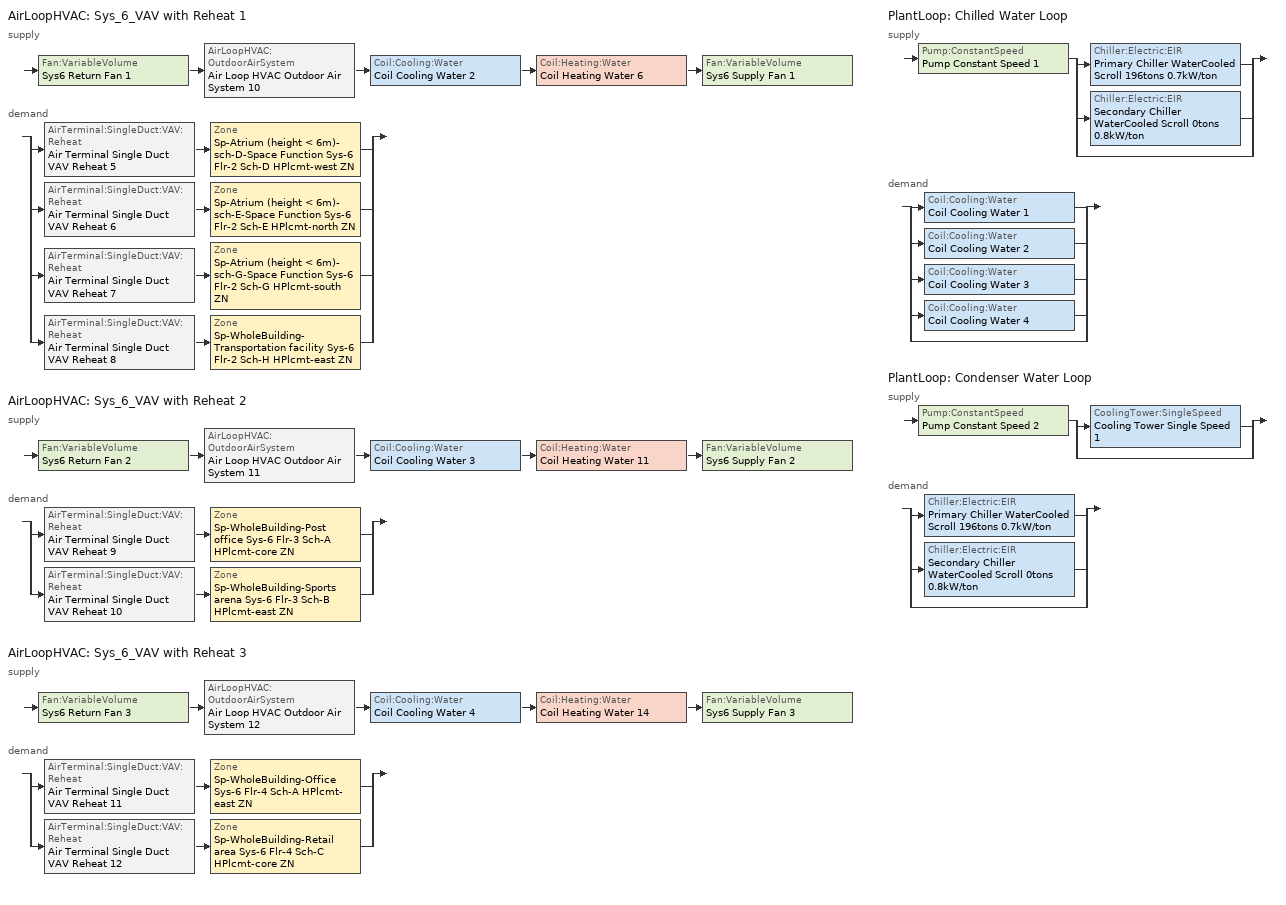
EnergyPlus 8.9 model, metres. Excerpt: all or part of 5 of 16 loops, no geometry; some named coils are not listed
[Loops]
AirLoopHVAC 'Sys_6_VAV with Reheat 1'
 supply: Fan:VariableVolume 'Sys6 Return Fan 1' > AirLoopHVAC:OutdoorAirSystem 'Air Loop HVAC Outdoor Air System 10' > Coil:Cooling:Water 'Coil Cooling Water 2' > Coil:Heating:Water 'Coil Heating Water 6' > Fan:VariableVolume 'Sys6 Supply Fan 1'
 demand: split
  | AirTerminal:SingleDuct:VAV:Reheat 'Air Terminal Single Duct VAV Reheat 5' > Zone 'Sp-Atrium (height < 6m)-sch-D-Space Function Sys-6 Flr-2 Sch-D HPlcmt-west ZN'
  | AirTerminal:SingleDuct:VAV:Reheat 'Air Terminal Single Duct VAV Reheat 6' > Zone 'Sp-Atrium (height < 6m)-sch-E-Space Function Sys-6 Flr-2 Sch-E HPlcmt-north ZN'
  | AirTerminal:SingleDuct:VAV:Reheat 'Air Terminal Single Duct VAV Reheat 7' > Zone 'Sp-Atrium (height < 6m)-sch-G-Space Function Sys-6 Flr-2 Sch-G HPlcmt-south ZN'
  | AirTerminal:SingleDuct:VAV:Reheat 'Air Terminal Single Duct VAV Reheat 8' > Zone 'Sp-WholeBuilding-Transportation facility Sys-6 Flr-2 Sch-H HPlcmt-east ZN'
AirLoopHVAC 'Sys_6_VAV with Reheat 2'
 supply: Fan:VariableVolume 'Sys6 Return Fan 2' > AirLoopHVAC:OutdoorAirSystem 'Air Loop HVAC Outdoor Air System 11' > Coil:Cooling:Water 'Coil Cooling Water 3' > Coil:Heating:Water 'Coil Heating Water 11' > Fan:VariableVolume 'Sys6 Supply Fan 2'
 demand: split
  | AirTerminal:SingleDuct:VAV:Reheat 'Air Terminal Single Duct VAV Reheat 9' > Zone 'Sp-WholeBuilding-Post office Sys-6 Flr-3 Sch-A HPlcmt-core ZN'
  | AirTerminal:SingleDuct:VAV:Reheat 'Air Terminal Single Duct VAV Reheat 10' > Zone 'Sp-WholeBuilding-Sports arena Sys-6 Flr-3 Sch-B HPlcmt-east ZN'
AirLoopHVAC 'Sys_6_VAV with Reheat 3'
 supply: Fan:VariableVolume 'Sys6 Return Fan 3' > AirLoopHVAC:OutdoorAirSystem 'Air Loop HVAC Outdoor Air System 12' > Coil:Cooling:Water 'Coil Cooling Water 4' > Coil:Heating:Water 'Coil Heating Water 14' > Fan:VariableVolume 'Sys6 Supply Fan 3'
 demand: split
  | AirTerminal:SingleDuct:VAV:Reheat 'Air Terminal Single Duct VAV Reheat 11' > Zone 'Sp-WholeBuilding-Office Sys-6 Flr-4 Sch-A HPlcmt-east ZN'
  | AirTerminal:SingleDuct:VAV:Reheat 'Air Terminal Single Duct VAV Reheat 12' > Zone 'Sp-WholeBuilding-Retail area Sys-6 Flr-4 Sch-C HPlcmt-core ZN'
PlantLoop 'Chilled Water Loop'
 supply: Pump:ConstantSpeed 'Pump Constant Speed 1' > split
  | Chiller:Electric:EIR 'Primary Chiller WaterCooled Scroll 196tons 0.7kW/ton'
  | Chiller:Electric:EIR 'Secondary Chiller WaterCooled Scroll 0tons 0.8kW/ton'
  | bypass
 demand: split
  | Coil:Cooling:Water 'Coil Cooling Water 1'
  | Coil:Cooling:Water 'Coil Cooling Water 2'
  | Coil:Cooling:Water 'Coil Cooling Water 3'
  | Coil:Cooling:Water 'Coil Cooling Water 4'
  | bypass
PlantLoop 'Condenser Water Loop'
 supply: Pump:ConstantSpeed 'Pump Constant Speed 2' > split
  | CoolingTower:SingleSpeed 'Cooling Tower Single Speed 1'
  | bypass
 demand: split
  | Chiller:Electric:EIR 'Primary Chiller WaterCooled Scroll 196tons 0.7kW/ton'
  | Chiller:Electric:EIR 'Secondary Chiller WaterCooled Scroll 0tons 0.8kW/ton'
  | bypass
[ZoneControl:Thermostat] Control Object Type 1=ThermostatSetpoint:DualSetpoint
Name | Zone or ZoneList | Control Type Schedule | Control Name 1
Sp-Atrium (height < 6m)-sch-D-Space Function Sys-6 Flr-2 Sch-D HPlcmt-west ZN Thermostat | Sp-Atrium (height < 6m)-sch-D-Space Function Sys-6 Flr-2 Sch-D HPlcmt-west ZN | Sp-Atrium (height < 6m)-sch-D-Space Function Sys-6 Flr-2 Sch-D HPlcmt-west ZN Thermostat Schedule | Space Function Atrium (height < 6m)-sch-D Thermostat 2
Sp-Atrium (height < 6m)-sch-E-Space Function Sys-6 Flr-2 Sch-E HPlcmt-north ZN Thermostat | Sp-Atrium (height < 6m)-sch-E-Space Function Sys-6 Flr-2 Sch-E HPlcmt-north ZN | Sp-Atrium (height < 6m)-sch-E-Space Function Sys-6 Flr-2 Sch-E HPlcmt-north ZN Thermostat Schedule | Space Function Atrium (height < 6m)-sch-E Thermostat 2
Sp-Atrium (height < 6m)-sch-G-Space Function Sys-6 Flr-2 Sch-G HPlcmt-south ZN Thermostat | Sp-Atrium (height < 6m)-sch-G-Space Function Sys-6 Flr-2 Sch-G HPlcmt-south ZN | Sp-Atrium (height < 6m)-sch-G-Space Function Sys-6 Flr-2 Sch-G HPlcmt-south ZN Thermostat Schedule | Space Function Atrium (height < 6m)-sch-G Thermostat 2
Sp-WholeBuilding-Office Sys-6 Flr-4 Sch-A HPlcmt-east ZN Thermostat | Sp-WholeBuilding-Office Sys-6 Flr-4 Sch-A HPlcmt-east ZN | Sp-WholeBuilding-Office Sys-6 Flr-4 Sch-A HPlcmt-east ZN Thermostat Schedule | Office WholeBuilding Thermostat 2
Sp-WholeBuilding-Post office Sys-6 Flr-3 Sch-A HPlcmt-core ZN Thermostat | Sp-WholeBuilding-Post office Sys-6 Flr-3 Sch-A HPlcmt-core ZN | Sp-WholeBuilding-Post office Sys-6 Flr-3 Sch-A HPlcmt-core ZN Thermostat Schedule | Post office WholeBuilding Thermostat 2
Sp-WholeBuilding-Retail area Sys-6 Flr-4 Sch-C HPlcmt-core ZN Thermostat | Sp-WholeBuilding-Retail area Sys-6 Flr-4 Sch-C HPlcmt-core ZN | Sp-WholeBuilding-Retail area Sys-6 Flr-4 Sch-C HPlcmt-core ZN Thermostat Schedule | Retail area WholeBuilding Thermostat 2
Sp-WholeBuilding-Sports arena Sys-6 Flr-3 Sch-B HPlcmt-east ZN Thermostat | Sp-WholeBuilding-Sports arena Sys-6 Flr-3 Sch-B HPlcmt-east ZN | Sp-WholeBuilding-Sports arena Sys-6 Flr-3 Sch-B HPlcmt-east ZN Thermostat Schedule | Sports arena WholeBuilding Thermostat 2
Sp-WholeBuilding-Transportation facility Sys-6 Flr-2 Sch-H HPlcmt-east ZN Thermostat | Sp-WholeBuilding-Transportation facility Sys-6 Flr-2 Sch-H HPlcmt-east ZN | Sp-WholeBuilding-Transportation facility Sys-6 Flr-2 Sch-H HPlcmt-east ZN Thermostat Schedule | Transportation facility WholeBuilding Thermostat 2
[ThermostatSetpoint:DualSetpoint]
Name | Heating Setpoint Temperature Schedule | Cooling Setpoint Temperature Schedule
Space Function Atrium (height < 6m)-sch-D Thermostat 2 | NECB-D-Thermostat Setpoint-Heating | NECB-D-Thermostat Setpoint-Cooling
Space Function Atrium (height < 6m)-sch-E Thermostat 2 | NECB-E-Thermostat Setpoint-Heating | NECB-E-Thermostat Setpoint-Cooling
Space Function Atrium (height < 6m)-sch-G Thermostat 2 | NECB-G-Thermostat Setpoint-Heating | NECB-G-Thermostat Setpoint-Cooling
Office WholeBuilding Thermostat 2; Post office WholeBuilding Thermostat 2 | NECB-A-Thermostat Setpoint-Heating | NECB-A-Thermostat Setpoint-Cooling
Retail area WholeBuilding Thermostat 2 | NECB-C-Thermostat Setpoint-Heating | NECB-C-Thermostat Setpoint-Cooling
Sports arena WholeBuilding Thermostat 2 | NECB-B-Thermostat Setpoint-Heating | NECB-B-Thermostat Setpoint-Cooling
Transportation facility WholeBuilding Thermostat 2 | NECB-H-Thermostat Setpoint-Heating | NECB-H-Thermostat Setpoint-Cooling
[AirTerminal:SingleDuct:VAV:Reheat] Availability Schedule=Always On Discrete; Maximum Air Flow Rate {m3/s}=Autosize; Zone Minimum Air Flow Input Method=Constant; Constant Minimum Air Flow Fraction=0.3; Maximum Hot Water or Steam Flow Rate {m3/s}=Autosize; Minimum Hot Water or Steam Flow Rate {m3/s}=0; Convergence Tolerance=0.001; Damper Heating Action=Normal; Maximum Flow per Zone Floor Area During Reheat {m3/s-m2}=Autocalculate; Maximum Flow Fraction During Reheat=0.5; Maximum Reheat Air Temperature {C}=43
Name | Fixed Minimum Air Flow Rate {m3/s} | Reheat Coil
Air Terminal Single Duct VAV Reheat 5 | 3.75 | Coil Heating Water 7
Air Terminal Single Duct VAV Reheat 6 | 3.75 | Coil Heating Water 8
Air Terminal Single Duct VAV Reheat 7 | 3.75 | Coil Heating Water 9
Air Terminal Single Duct VAV Reheat 11 | 3.75 | Coil Heating Water 15
Air Terminal Single Duct VAV Reheat 9 | 5 | Coil Heating Water 12
Air Terminal Single Duct VAV Reheat 12 | 5 | Coil Heating Water 16
Air Terminal Single Duct VAV Reheat 10 | 3.75 | Coil Heating Water 13
Air Terminal Single Duct VAV Reheat 8 | 3.75 | Coil Heating Water 10
[Coil:Heating:Water] Availability Schedule=Always On Discrete; U-Factor Times Area Value {W/K}=Autosize; Maximum Water Flow Rate {m3/s}=Autosize; Performance Input Method=UFactorTimesAreaAndDesignWaterFlowRate; Rated Capacity {W}=Autosize; Rated Inlet Water Temperature {C}=82.2; Rated Inlet Air Temperature {C}=16.6; Rated Outlet Water Temperature {C}=71.1; Rated Outlet Air Temperature {C}=32.2; Rated Ratio for Air and Water Convection=0.5
Coil Heating Water 6; Coil Heating Water 11; Coil Heating Water 14
[Zone equipment]
Sp-Atrium (height < 6m)-sch-D-Space Function Sys-6 Flr-2 Sch-D HPlcmt-west ZN: Air Terminal Single Duct VAV Reheat 5, Zone HVAC Baseboard Convective Water 13
Sp-Atrium (height < 6m)-sch-E-Space Function Sys-6 Flr-2 Sch-E HPlcmt-north ZN: Air Terminal Single Duct VAV Reheat 6, Zone HVAC Baseboard Convective Water 14
Sp-Atrium (height < 6m)-sch-G-Space Function Sys-6 Flr-2 Sch-G HPlcmt-south ZN: Air Terminal Single Duct VAV Reheat 7, Zone HVAC Baseboard Convective Water 15
Sp-WholeBuilding-Office Sys-6 Flr-4 Sch-A HPlcmt-east ZN: Air Terminal Single Duct VAV Reheat 11, Zone HVAC Baseboard Convective Water 19
Sp-WholeBuilding-Post office Sys-6 Flr-3 Sch-A HPlcmt-core ZN: Air Terminal Single Duct VAV Reheat 9, Zone HVAC Baseboard Convective Water 17
Sp-WholeBuilding-Retail area Sys-6 Flr-4 Sch-C HPlcmt-core ZN: Air Terminal Single Duct VAV Reheat 12, Zone HVAC Baseboard Convective Water 20
Sp-WholeBuilding-Sports arena Sys-6 Flr-3 Sch-B HPlcmt-east ZN: Air Terminal Single Duct VAV Reheat 10, Zone HVAC Baseboard Convective Water 18
Sp-WholeBuilding-Transportation facility Sys-6 Flr-2 Sch-H HPlcmt-east ZN: Air Terminal Single Duct VAV Reheat 8, Zone HVAC Baseboard Convective Water 16
[Sizing:Zone] Zone Cooling Design Supply Air Temperature Input Method=SupplyAirTemperature; Zone Cooling Design Supply Air Temperature {C}=13; Zone Cooling Design Supply Air Temperature Difference {deltaC}=11.11; Zone Heating Design Supply Air Temperature Input Method=SupplyAirTemperature; Zone Heating Design Supply Air Temperature {C}=43; Zone Heating Design Supply Air Temperature Difference {deltaC}=11.11; Zone Cooling Design Supply Air Humidity Ratio {kgWater/kgDryAir}=0.0085; Zone Heating Design Supply Air Humidity Ratio {kgWater/kgDryAir}=0.008; Zone Heating Sizing Factor=1.3; Zone Cooling Sizing Factor=1.1; Cooling Design Air Flow Method=DesignDay; Cooling Design Air Flow Rate {m3/s}=0; Cooling Minimum Air Flow per Zone Floor Area {m3/s-m2}=0.000762; Cooling Minimum Air Flow {m3/s}=0; Cooling Minimum Air Flow Fraction=0; Heating Design Air Flow Method=DesignDay; Heating Design Air Flow Rate {m3/s}=0; Heating Maximum Air Flow per Zone Floor Area {m3/s-m2}=0.002032; Heating Maximum Air Flow {m3/s}=0.141576; Heating Maximum Air Flow Fraction=0.3; Account for Dedicated Outdoor Air System=No
Name | Design Specification Outdoor Air Object | Design Specification Zone Air Distribution Object
Sp-Atrium (height < 6m)-sch-D-Space Function Sys-6 Flr-2 Sch-D HPlcmt-west ZN | Space Function Atrium (height < 6m)-sch-D Ventilation | Sp-Atrium (height < 6m)-sch-D-Space Function Sys-6 Flr-2 Sch-D HPlcmt-west ZN Design Spec Zone Air Dist
Sp-Atrium (height < 6m)-sch-E-Space Function Sys-6 Flr-2 Sch-E HPlcmt-north ZN | Space Function Atrium (height < 6m)-sch-E Ventilation | Sp-Atrium (height < 6m)-sch-E-Space Function Sys-6 Flr-2 Sch-E HPlcmt-north ZN Design Spec Zone Air Dist
Sp-Atrium (height < 6m)-sch-G-Space Function Sys-6 Flr-2 Sch-G HPlcmt-south ZN | Space Function Atrium (height < 6m)-sch-G Ventilation | Sp-Atrium (height < 6m)-sch-G-Space Function Sys-6 Flr-2 Sch-G HPlcmt-south ZN Design Spec Zone Air Dist
Sp-WholeBuilding-Office Sys-6 Flr-4 Sch-A HPlcmt-east ZN | Office WholeBuilding Ventilation | Sp-WholeBuilding-Office Sys-6 Flr-4 Sch-A HPlcmt-east ZN Design Spec Zone Air Dist
Sp-WholeBuilding-Post office Sys-6 Flr-3 Sch-A HPlcmt-core ZN | Post office WholeBuilding Ventilation | Sp-WholeBuilding-Post office Sys-6 Flr-3 Sch-A HPlcmt-core ZN Design Spec Zone Air Dist
Sp-WholeBuilding-Retail area Sys-6 Flr-4 Sch-C HPlcmt-core ZN | Retail area WholeBuilding Ventilation | Sp-WholeBuilding-Retail area Sys-6 Flr-4 Sch-C HPlcmt-core ZN Design Spec Zone Air Dist
Sp-WholeBuilding-Sports arena Sys-6 Flr-3 Sch-B HPlcmt-east ZN | Sports arena WholeBuilding Ventilation | Sp-WholeBuilding-Sports arena Sys-6 Flr-3 Sch-B HPlcmt-east ZN Design Spec Zone Air Dist
Sp-WholeBuilding-Transportation facility Sys-6 Flr-2 Sch-H HPlcmt-east ZN | Transportation facility WholeBuilding Ventilation | Sp-WholeBuilding-Transportation facility Sys-6 Flr-2 Sch-H HPlcmt-east ZN Design Spec Zone Air Dist
[DesignSpecification:ZoneAirDistribution] Zone Air Distribution Effectiveness in Cooling Mode=1; Zone Air Distribution Effectiveness in Heating Mode=1
Sp-Atrium (height < 6m)-sch-D-Space Function Sys-6 Flr-2 Sch-D HPlcmt-west ZN Design Spec Zone Air Dist; Sp-Atrium (height < 6m)-sch-E-Space Function Sys-6 Flr-2 Sch-E HPlcmt-north ZN Design Spec Zone Air Dist; Sp-Atrium (height < 6m)-sch-G-Space Function Sys-6 Flr-2 Sch-G HPlcmt-south ZN Design Spec Zone Air Dist; Sp-WholeBuilding-Office Sys-6 Flr-4 Sch-A HPlcmt-east ZN Design Spec Zone Air Dist; Sp-WholeBuilding-Post office Sys-6 Flr-3 Sch-A HPlcmt-core ZN Design Spec Zone Air Dist; Sp-WholeBuilding-Retail area Sys-6 Flr-4 Sch-C HPlcmt-core ZN Design Spec Zone Air Dist; Sp-WholeBuilding-Sports arena Sys-6 Flr-3 Sch-B HPlcmt-east ZN Design Spec Zone Air Dist; Sp-WholeBuilding-Transportation facility Sys-6 Flr-2 Sch-H HPlcmt-east ZN Design Spec Zone Air Dist
[Controller:MechanicalVentilation] Demand Controlled Ventilation=No; System Outdoor Air Method=ZoneSum
Name | Availability Schedule | Zone Name 1 | Design Specification Outdoor Air Object Name 1 | Design Specification Zone Air Distribution Object Name 1 | Zone Name 2 | Design Specification Outdoor Air Object Name 2 | Design Specification Zone Air Distribution Object Name 2 | Zone Name 3 | Design Specification Outdoor Air Object Name 3 | Design Specification Zone Air Distribution Object Name 3 | Zone Name 4 | Design Specification Outdoor Air Object Name 4 | Design Specification Zone Air Distribution Object Name 4
Controller Mechanical Ventilation 10 | Sys_6_VAV with Reheat 1 Occ Sch | Sp-Atrium (height < 6m)-sch-D-Space Function Sys-6 Flr-2 Sch-D HPlcmt-west ZN | Space Function Atrium (height < 6m)-sch-D Ventilation | Sp-Atrium (height < 6m)-sch-D-Space Function Sys-6 Flr-2 Sch-D HPlcmt-west ZN Design Spec Zone Air Dist | Sp-Atrium (height < 6m)-sch-E-Space Function Sys-6 Flr-2 Sch-E HPlcmt-north ZN | Space Function Atrium (height < 6m)-sch-E Ventilation | Sp-Atrium (height < 6m)-sch-E-Space Function Sys-6 Flr-2 Sch-E HPlcmt-north ZN Design Spec Zone Air Dist | Sp-Atrium (height < 6m)-sch-G-Space Function Sys-6 Flr-2 Sch-G HPlcmt-south ZN | Space Function Atrium (height < 6m)-sch-G Ventilation | Sp-Atrium (height < 6m)-sch-G-Space Function Sys-6 Flr-2 Sch-G HPlcmt-south ZN Design Spec Zone Air Dist | Sp-WholeBuilding-Transportation facility Sys-6 Flr-2 Sch-H HPlcmt-east ZN | Transportation facility WholeBuilding Ventilation | Sp-WholeBuilding-Transportation facility Sys-6 Flr-2 Sch-H HPlcmt-east ZN Design Spec Zone Air Dist
Controller Mechanical Ventilation 12 | Sys_6_VAV with Reheat 3 Occ Sch | Sp-WholeBuilding-Office Sys-6 Flr-4 Sch-A HPlcmt-east ZN | Office WholeBuilding Ventilation | Sp-WholeBuilding-Office Sys-6 Flr-4 Sch-A HPlcmt-east ZN Design Spec Zone Air Dist | Sp-WholeBuilding-Retail area Sys-6 Flr-4 Sch-C HPlcmt-core ZN | Retail area WholeBuilding Ventilation | Sp-WholeBuilding-Retail area Sys-6 Flr-4 Sch-C HPlcmt-core ZN Design Spec Zone Air Dist
Controller Mechanical Ventilation 11 | Sys_6_VAV with Reheat 2 Occ Sch | Sp-WholeBuilding-Post office Sys-6 Flr-3 Sch-A HPlcmt-core ZN | Post office WholeBuilding Ventilation | Sp-WholeBuilding-Post office Sys-6 Flr-3 Sch-A HPlcmt-core ZN Design Spec Zone Air Dist | Sp-WholeBuilding-Sports arena Sys-6 Flr-3 Sch-B HPlcmt-east ZN | Sports arena WholeBuilding Ventilation | Sp-WholeBuilding-Sports arena Sys-6 Flr-3 Sch-B HPlcmt-east ZN Design Spec Zone Air Dist
[DesignSpecification:OutdoorAir] Outdoor Air Method=Sum; Outdoor Air Flow per Person {m3/s-person}=0; Outdoor Air Flow per Zone {m3/s}=0; Outdoor Air Flow Air Changes per Hour {1/hr}=0
Name | Outdoor Air Flow per Zone Floor Area {m3/s-m2}
Space Function Atrium (height < 6m)-sch-D Ventilation; Space Function Atrium (height < 6m)-sch-E Ventilation; Space Function Atrium (height < 6m)-sch-G Ventilation | 0.0003048
Office WholeBuilding Ventilation | 0.00040132
Post office WholeBuilding Ventilation | 0.00075184
Retail area WholeBuilding Ventilation | 0.00042164
Sports arena WholeBuilding Ventilation | 0.0006604
Transportation facility WholeBuilding Ventilation | 0.00053848
[AirLoopHVAC] Design Supply Air Flow Rate {m3/s}=AutoSize
Sys_6_VAV with Reheat 1; Sys_6_VAV with Reheat 2; Sys_6_VAV with Reheat 3
[Sizing:System] Type of Load to Size On=Sensible; Design Outdoor Air Flow Rate {m3/s}=Autosize; Central Heating Maximum System Air Flow Ratio=0.3; Preheat Design Temperature {C}=7; Preheat Design Humidity Ratio {kgWater/kgDryAir}=0.008; Precool Design Temperature {C}=12.8; Precool Design Humidity Ratio {kgWater/kgDryAir}=0.008; Central Cooling Design Supply Air Temperature {C}=13; Central Heating Design Supply Air Temperature {C}=13.1; Type of Zone Sum to Use=NonCoincident; 100% Outdoor Air in Cooling=No; 100% Outdoor Air in Heating=No; Central Cooling Design Supply Air Humidity Ratio {kgWater/kgDryAir}=0.0085; Central Heating Design Supply Air Humidity Ratio {kgWater/kgDryAir}=0.008; Cooling Supply Air Flow Rate Method=DesignDay; Cooling Supply Air Flow Rate {m3/s}=0; Cooling Supply Air Flow Rate Per Floor Area {m3/s-m2}=0.00996765; Cooling Fraction of Autosized Cooling Supply Air Flow Rate=1; Cooling Supply Air Flow Rate Per Unit Cooling Capacity {m3/s-W}=3.94755e-05; Heating Supply Air Flow Rate Method=DesignDay; Heating Supply Air Flow Rate {m3/s}=0; Heating Supply Air Flow Rate Per Floor Area {m3/s-m2}=0.00996765; Heating Fraction of Autosized Heating Supply Air Flow Rate=1; Heating Fraction of Autosized Cooling Supply Air Flow Rate=1; Heating Supply Air Flow Rate Per Unit Heating Capacity {m3/s-W}=3.15882e-05; System Outdoor Air Method=ZoneSum; Zone Maximum Outdoor Air Fraction=1; Cooling Design Capacity Method=CoolingDesignCapacity; Cooling Design Capacity {W}=Autosize; Cooling Design Capacity Per Floor Area {W/m2}=234.7; Fraction of Autosized Cooling Design Capacity=1; Heating Design Capacity Method=HeatingDesignCapacity; Heating Design Capacity {W}=Autosize; Heating Design Capacity Per Floor Area {W/m2}=157; Fraction of Autosized Heating Design Capacity=1; Central Cooling Capacity Control Method=OnOff
Sys_6_VAV with Reheat 1; Sys_6_VAV with Reheat 2; Sys_6_VAV with Reheat 3
[Controller:OutdoorAir] Minimum Outdoor Air Flow Rate {m3/s}=Autosize; Maximum Outdoor Air Flow Rate {m3/s}=Autosize; Economizer Control Type=DifferentialEnthalpy; Economizer Control Action Type=ModulateFlow; Lockout Type=NoLockout; Minimum Limit Type=FixedMinimum; High Humidity Control=No; Control High Indoor Humidity Based on Outdoor Humidity Ratio=Yes
Name | Minimum Outdoor Air Schedule | Mechanical Ventilation Controller | Heat Recovery Bypass Control Type
Controller Outdoor Air 10 | Sys_6_VAV with Reheat 1 Occ Sch | Controller Mechanical Ventilation 10 | BypassWhenOAFlowGreaterThanMinimum
Controller Outdoor Air 11 | Sys_6_VAV with Reheat 2 Occ Sch | Controller Mechanical Ventilation 11 | BypassWhenOAFlowGreaterThanMinimum
Controller Outdoor Air 12 | Sys_6_VAV with Reheat 3 Occ Sch | Controller Mechanical Ventilation 12 | BypassWhenWithinEconomizerLimits
[SetpointManager:MixedAir] Control Variable=Temperature
Node 219 OS Default SPM; Node 218 OS Default SPM; Node 217 OS Default SPM; Node 216 OS Default SPM; Node 261 OS Default SPM; Node 260 OS Default SPM; Node 259 OS Default SPM; Node 258 OS Default SPM; Node 289 OS Default SPM; Node 288 OS Default SPM; Node 287 OS Default SPM; Node 286 OS Default SPM
[HeatExchanger:AirToAir:SensibleAndLatent] Availability Schedule=Always On Discrete; Nominal Supply Air Flow Rate {m3/s}=Autosize; Sensible Effectiveness at 100% Heating Air Flow=0.5; Latent Effectiveness at 100% Heating Air Flow=0.5; Sensible Effectiveness at 75% Heating Air Flow=0.5; Latent Effectiveness at 75% Heating Air Flow=0.5; Sensible Effectiveness at 100% Cooling Air Flow=0.5; Latent Effectiveness at 100% Cooling Air Flow=0.5; Sensible Effectiveness at 75% Cooling Air Flow=0.5; Latent Effectiveness at 75% Cooling Air Flow=0.5; Supply Air Outlet Temperature Control=Yes; Heat Exchanger Type=Rotary; Frost Control Type=ExhaustOnly; Threshold Temperature {C}=-23.3; Initial Defrost Time Fraction=0.167; Rate of Defrost Time Fraction Increase {1/K}=1.44; Economizer Lockout=Yes
Name | Nominal Electric Power {W}
Sys_6_VAV with Reheat 1 ERV | 2004.58
Sys_6_VAV with Reheat 2 ERV | 2287.06
[SetpointManager:OutdoorAirPretreat] Control Variable=Temperature; Minimum Setpoint Temperature {C}=-99; Maximum Setpoint Temperature {C}=99; Minimum Setpoint Humidity Ratio {kgWater/kgDryAir}=1e-05; Maximum Setpoint Humidity Ratio {kgWater/kgDryAir}=1
Setpoint Manager Outdoor Air Pretreat 4; Setpoint Manager Outdoor Air Pretreat 5
[Controller:WaterCoil] Control Variable=Temperature; Actuator Variable=Flow; Maximum Actuated Flow {m3/s}=Autosize; Minimum Actuated Flow {m3/s}=0
Name | Action | Controller Convergence Tolerance {deltaC}
Controller Water Coil 8; Controller Water Coil 14; Controller Water Coil 18 | Reverse | Autosize
Controller Water Coil 7; Controller Water Coil 13; Controller Water Coil 17 | Normal | 0.0001
[Fan:VariableVolume] Maximum Flow Rate {m3/s}=AutoSize; Fan Power Minimum Flow Rate Input Method=Fraction; Fan Power Minimum Air Flow Rate {m3/s}=0; Motor In Airstream Fraction=1; Fan Power Coefficient 5=0
Name | Availability Schedule | Fan Total Efficiency | Pressure Rise {Pa} | Fan Power Minimum Flow Fraction | Motor Efficiency | Fan Power Coefficient 1 | Fan Power Coefficient 2 | Fan Power Coefficient 3 | Fan Power Coefficient 4
Sys6 Return Fan 1 | Sys_6_VAV with Reheat 1 Occ Sch | 0.299975 | 250 | 0.68 | 0.4615 | -2.4176 | 9.5874 | -11.559 | 5.4009
Sys6 Supply Fan 1 | Sys_6_VAV with Reheat 1 Occ Sch | 0.549965 | 1000 | 0.5 | 0.8461 | -4.1457 | 16.803 | -19.471 | 7.8488
Sys6 Return Fan 2 | Sys_6_VAV with Reheat 2 Occ Sch | 0.299975 | 250 | 0.68 | 0.4615 | -2.4176 | 9.5874 | -11.559 | 5.4009
Sys6 Supply Fan 2 | Sys_6_VAV with Reheat 2 Occ Sch | 0.549965 | 1000 | 0.5 | 0.8461 | -4.1457 | 16.803 | -19.471 | 7.8488
Sys6 Return Fan 3 | Sys_6_VAV with Reheat 3 Occ Sch | 0.299975 | 250 | 0.68 | 0.4615 | -2.4176 | 9.5874 | -11.559 | 5.4009
Sys6 Supply Fan 3 | Sys_6_VAV with Reheat 3 Occ Sch | 0.549965 | 1000 | 0.5 | 0.8461 | -4.1457 | 16.803 | -19.471 | 7.8488
[Coil:Cooling:Water] Availability Schedule=Always On Discrete; Design Water Flow Rate {m3/s}=Autosize; Design Air Flow Rate {m3/s}=Autosize; Design Inlet Water Temperature {C}=Autosize; Design Inlet Air Temperature {C}=Autosize; Design Outlet Air Temperature {C}=Autosize; Design Inlet Air Humidity Ratio {kgWater/kgDryAir}=Autosize; Design Outlet Air Humidity Ratio {kgWater/kgDryAir}=Autosize; Type of Analysis=SimpleAnalysis; Heat Exchanger Configuration=CrossFlow
Coil Cooling Water 2; Coil Cooling Water 3; Coil Cooling Water 4
[SetpointManager:Scheduled] Control Variable=Temperature
Name | Schedule
Setpoint Manager Scheduled 4 | Supply Air Temp 1
Setpoint Manager Scheduled 5 | Supply Air Temp 2
Setpoint Manager Scheduled 6 | Supply Air Temp 3
Setpoint Manager Scheduled 1 | CHW Temp
Setpoint Manager Scheduled 2 | CW Temp
[PlantLoop] Fluid Type=Water; Maximum Loop Temperature {C}=100; Minimum Loop Temperature {C}=0; Maximum Loop Flow Rate {m3/s}=Autosize; Minimum Loop Flow Rate {m3/s}=0; Plant Loop Volume {m3}=Autocalculate; Load Distribution Scheme=Optimal; Plant Loop Demand Calculation Scheme=SingleSetpoint
Name | Plant Equipment Operation Scheme
Chilled Water Loop | Chilled Water Loop Operation Schemes
Condenser Water Loop | Condenser Water Loop Operation Schemes
[Sizing:Plant] Loop Design Temperature Difference {deltaC}=6; Sizing Option=NonCoincident; Zone Timesteps in Averaging Window=1; Coincident Sizing Factor Mode=None
Name | Loop Type | Design Loop Exit Temperature {C}
Chilled Water Loop | Cooling | 7
Condenser Water Loop | Condenser | 29
[Pump:ConstantSpeed] Design Flow Rate {m3/s}=Autosize; Design Pump Head {Pa}=179352; Design Power Consumption {W}=Autosize; Fraction of Motor Inefficiencies to Fluid Stream=0; Pump Control Type=Intermittent; Design Power Sizing Method=PowerPerFlowPerPressure; Design Electric Power per Unit Flow Rate {W/(m3/s)}=348701.1; Design Shaft Power per Unit Flow Rate per Unit Head=1.28205
Name | Motor Efficiency
Pump Constant Speed 1 | 0.917
Pump Constant Speed 2 | 0.936
[Chiller:Electric:EIR] Reference Leaving Chilled Water Temperature {C}=6.67; Reference Entering Condenser Fluid Temperature {C}=29.4; Reference Chilled Water Flow Rate {m3/s}=Autosize; Reference Condenser Fluid Flow Rate {m3/s}=Autosize; Cooling Capacity Function of Temperature Curve=WaterCooled_Scroll_CAPFT_NECB2011; Electric Input to Cooling Output Ratio Function of Temperature Curve=WaterCooled_Scroll_EIRFT_NECB2011; Electric Input to Cooling Output Ratio Function of Part Load Ratio Curve=WaterCooled_Scroll_EIRFPLR_NECB2011; Minimum Part Load Ratio=0.25; Maximum Part Load Ratio=1; Optimum Part Load Ratio=1; Minimum Unloading Ratio=0.25; Condenser Type=WaterCooled; Condenser Fan Power Ratio {W/W}=0; Fraction of Compressor Electric Consumption Rejected by Condenser=1; Leaving Chilled Water Lower Temperature Limit {C}=2; Chiller Flow Mode=LeavingSetpointModulated; Sizing Factor=1
Name | Reference Capacity {W} | Reference COP {W/W}
Primary Chiller WaterCooled Scroll 196tons 0.7kW/ton | 688734 | 5.17968
Secondary Chiller WaterCooled Scroll 0tons 0.8kW/ton | 0.001 | 4.5032
[PlantEquipmentOperationSchemes] Control Scheme Object Type 1=PlantEquipmentOperation:CoolingLoad; Control Scheme Schedule Name 1=Always On Discrete
Name | Control Scheme Name 1
Chilled Water Loop Operation Schemes | Chilled Water Loop Cooling Operation Scheme
Condenser Water Loop Operation Schemes | Condenser Water Loop Cooling Operation Scheme
[PlantEquipmentOperation:CoolingLoad] Load Range Lower Limit 1 {W}=0; Load Range Upper Limit 1 {W}=1000000000
Name | Range Equipment List Name 1
Chilled Water Loop Cooling Operation Scheme | Chilled Water Loop Cooling Equipment List
Condenser Water Loop Cooling Operation Scheme | Condenser Water Loop Cooling Equipment List
[PlantEquipmentList]
Chilled Water Loop Cooling Equipment List: Chiller:Electric:EIR, Primary Chiller WaterCooled Scroll 196tons 0.7kW/ton, Chiller:Electric:EIR, Secondary Chiller WaterCooled Scroll 0tons 0.8kW/ton
Condenser Water Loop Cooling Equipment List: CoolingTower:SingleSpeed, Cooling Tower Single Speed 1
[CoolingTower:SingleSpeed]
Cooling Tower Single Speed 1: Design Water Flow Rate {m3/s}=Autosize; Design Air Flow Rate {m3/s}=Autosize; Design Fan Power {W}=10682.1; Design U-Factor Times Area Value {W/K}=Autosize; Free Convection Air Flow Rate {m3/s}=Autosize; Free Convection Air Flow Rate Sizing Factor=0.1; Free Convection U-Factor Times Area Value {W/K}=Autosize; Free Convection U-Factor Times Area Value Sizing Factor=0.1; Performance Input Method=UFactorTimesAreaAndDesignWaterFlowRate; Heat Rejection Capacity and Nominal Capacity Sizing Ratio=1.25; Free Convection Capacity {W}=0; Free Convection Nominal Capacity Sizing Factor=0.1; Design Inlet Air Dry-Bulb Temperature {C}=24; Design Inlet Air Wet-Bulb Temperature {C}=24; Design Approach Temperature {deltaC}=5; Design Range Temperature {deltaC}=5; Basin Heater Capacity {W/K}=0; Basin Heater Setpoint Temperature {C}=2; Evaporation Loss Mode=LossFactor; Evaporation Loss Factor {percent/K}=0.2; Drift Loss Percent {percent}=0.008; Blowdown Calculation Mode=ConcentrationRatio; Blowdown Concentration Ratio=3; Capacity Control=FanCycling; Number of Cells=1; Cell Control=MinimalCell; Cell Minimum  Water Flow Rate Fraction=0.33; Cell Maximum Water Flow Rate Fraction=2.5; Sizing Factor=1
[Schedule:Compact]
Sp-Atrium (height < 6m)-sch-D-Space Function Sys-6 Flr-2 Sch-D HPlcmt-west ZN Thermostat Schedule; Sp-Atrium (height < 6m)-sch-E-Space Function Sys-6 Flr-2 Sch-E HPlcmt-north ZN Thermostat Schedule; Sp-Atrium (height < 6m)-sch-G-Space Function Sys-6 Flr-2 Sch-G HPlcmt-south ZN Thermostat Schedule; Sp-WholeBuilding-Office Sys-6 Flr-4 Sch-A HPlcmt-east ZN Thermostat Schedule; Sp-WholeBuilding-Post office Sys-6 Flr-3 Sch-A HPlcmt-core ZN Thermostat Schedule; Sp-WholeBuilding-Retail area Sys-6 Flr-4 Sch-C HPlcmt-core ZN Thermostat Schedule; Sp-WholeBuilding-Sports arena Sys-6 Flr-3 Sch-B HPlcmt-east ZN Thermostat Schedule; Sp-WholeBuilding-Transportation facility Sys-6 Flr-2 Sch-H HPlcmt-east ZN Thermostat Schedule: Through: 12/31, For: AllDays, Until: 24:00, 4
[Schedule:Day:Interval]
NECB-A-Thermostat Setpoint-Heating Sun|Hol Day; NECB-A-Thermostat Setpoint-Heating Sat Day; NECB-D-Thermostat Setpoint-Heating Sun|Hol Day; NECB-D-Thermostat Setpoint-Heating Sat Day; NECB-E-Thermostat Setpoint-Heating Sun|Hol Day: No, 24:00, 18
NECB-A-Thermostat Setpoint-Heating Default|Wkdy Day; NECB-A-Thermostat Setpoint-Heating Default: No, 06:00, 18, 07:00, 20, 21:00, 22, 24:00, 18
NECB-A-Thermostat Setpoint-Cooling Sun|Hol Day; NECB-A-Thermostat Setpoint-Cooling Sat Day; NECB-D-Thermostat Setpoint-Cooling Sun|Hol Day; NECB-D-Thermostat Setpoint-Cooling Sat Day; NECB-E-Thermostat Setpoint-Cooling Sun|Hol Day: No, 24:00, 35
NECB-A-Thermostat Setpoint-Cooling Default|Wkdy Day; NECB-A-Thermostat Setpoint-Cooling Default: No, 06:00, 35, 21:00, 24, 24:00, 35
NECB-B-Thermostat Setpoint-Heating Sun|Hol Day: No, 01:00, 18, 02:00, 22, 09:00, 18, 10:00, 20, 23:00, 22, 24:00, 18
NECB-B-Thermostat Setpoint-Heating Default|Wkdy Day; NECB-B-Thermostat Setpoint-Heating Sat Day; NECB-B-Thermostat Setpoint-Heating Default: No, 02:00, 22, 08:00, 18, 09:00, 20, 24:00, 22
NECB-B-Thermostat Setpoint-Cooling Sun|Hol Day: No, 09:00, 35, 23:00, 24, 24:00, 35
NECB-B-Thermostat Setpoint-Cooling Default|Wkdy Day; NECB-B-Thermostat Setpoint-Cooling Sat Day; NECB-B-Thermostat Setpoint-Cooling Default: No, 01:00, 24, 08:00, 35, 24:00, 24
NECB-C-Thermostat Setpoint-Heating Sun|Hol Day: No, 09:00, 18, 10:00, 20, 19:00, 22, 24:00, 18
NECB-C-Thermostat Setpoint-Heating Default|Wkdy Day; NECB-C-Thermostat Setpoint-Heating Sat Day; NECB-C-Thermostat Setpoint-Heating Default: No, 07:00, 18, 08:00, 20, 21:00, 22, 24:00, 18
NECB-C-Thermostat Setpoint-Cooling Sun|Hol Day; NECB-E-Thermostat Setpoint-Cooling Default|Wkdy Day; NECB-E-Thermostat Setpoint-Cooling Default: No, 07:00, 35, 19:00, 24, 24:00, 35
NECB-C-Thermostat Setpoint-Cooling Default|Wkdy Day; NECB-C-Thermostat Setpoint-Cooling Sat Day; NECB-C-Thermostat Setpoint-Cooling Default: No, 07:00, 35, 21:00, 24, 24:00, 35
NECB-D-Thermostat Setpoint-Heating Default|Wkdy Day; NECB-D-Thermostat Setpoint-Heating Default: No, 07:00, 18, 08:00, 20, 23:00, 22, 24:00, 18
NECB-D-Thermostat Setpoint-Cooling Default|Wkdy Day; NECB-D-Thermostat Setpoint-Cooling Default: No, 07:00, 35, 23:00, 24, 24:00, 35
Sys_6_VAV with Reheat 1 Occ Sch Sunday; Sys_6_VAV with Reheat 1 Occ Sch Monday; Sys_6_VAV with Reheat 1 Occ Sch Tuesday; Sys_6_VAV with Reheat 1 Occ Sch Wednesday; Sys_6_VAV with Reheat 1 Occ Sch Thursday; Sys_6_VAV with Reheat 1 Occ Sch Friday; Sys_6_VAV with Reheat 1 Occ Sch Saturday; Sys_6_VAV with Reheat 1 Occ Sch Default; Sys_6_VAV with Reheat 1 Occ Sch Summer Design Day; Sys_6_VAV with Reheat 1 Occ Sch Winter Design Day; Sys_6_VAV with Reheat 3 Occ Sch Default; Sys_6_VAV with Reheat 3 Occ Sch Summer Design Day; Sys_6_VAV with Reheat 3 Occ Sch Winter Design Day; Sys_6_VAV with Reheat 2 Occ Sch Default; Sys_6_VAV with Reheat 2 Occ Sch Summer Design Day; Sys_6_VAV with Reheat 2 Occ Sch Winter Design Day: No, 24:00, 1
NECB-E-Thermostat Setpoint-Heating Default|Wkdy Day; NECB-E-Thermostat Setpoint-Heating Default: No, 07:00, 18, 08:00, 20, 19:00, 22, 24:00, 18
NECB-E-Thermostat Setpoint-Heating Sat Day: No, 08:00, 18, 09:00, 20, 17:00, 22, 24:00, 18
NECB-E-Thermostat Setpoint-Cooling Sat Day: No, 08:00, 35, 17:00, 24, 24:00, 35
NECB-G-Thermostat Setpoint-Heating Sun|Hol Day; NECB-G-Thermostat Setpoint-Heating Default|Wkdy Day; NECB-G-Thermostat Setpoint-Heating Sat Day; NECB-G-Thermostat Setpoint-Heating Default; NECB-H-Thermostat Setpoint-Heating Sun|Hol Day; NECB-H-Thermostat Setpoint-Heating Default|Wkdy Day; NECB-H-Thermostat Setpoint-Heating Sat Day; NECB-H-Thermostat Setpoint-Heating Default: No, 01:00, 22, 07:00, 18, 08:00, 20, 24:00, 22
NECB-G-Thermostat Setpoint-Cooling Sun|Hol Day; NECB-G-Thermostat Setpoint-Cooling Default|Wkdy Day; NECB-G-Thermostat Setpoint-Cooling Sat Day; NECB-G-Thermostat Setpoint-Cooling Default; NECB-H-Thermostat Setpoint-Cooling Sun|Hol Day; NECB-H-Thermostat Setpoint-Cooling Default|Wkdy Day; NECB-H-Thermostat Setpoint-Cooling Sat Day; NECB-H-Thermostat Setpoint-Cooling Default: No, 24:00, 24
Sys_6_VAV with Reheat 3 Occ Sch Sunday; Sys_6_VAV with Reheat 3 Occ Sch Saturday: No, 10:00, 0, 19:00, 1, 24:00, 0
Sys_6_VAV with Reheat 3 Occ Sch Monday; Sys_6_VAV with Reheat 3 Occ Sch Tuesday; Sys_6_VAV with Reheat 3 Occ Sch Wednesday; Sys_6_VAV with Reheat 3 Occ Sch Thursday; Sys_6_VAV with Reheat 3 Occ Sch Friday: No, 08:00, 0, 21:00, 1, 24:00, 0
Sys_6_VAV with Reheat 2 Occ Sch Sunday: No, 01:00, 0, 02:00, 1, 11:00, 0, 15:00, 1, 18:00, 0, 23:00, 1, 24:00, 0
Sys_6_VAV with Reheat 2 Occ Sch Monday; Sys_6_VAV with Reheat 2 Occ Sch Tuesday; Sys_6_VAV with Reheat 2 Occ Sch Wednesday; Sys_6_VAV with Reheat 2 Occ Sch Thursday; Sys_6_VAV with Reheat 2 Occ Sch Friday: No, 01:00, 1, 08:00, 0, 24:00, 1
Sys_6_VAV with Reheat 2 Occ Sch Saturday: No, 02:00, 1, 11:00, 0, 15:00, 1, 17:00, 0, 24:00, 1
satCHW Temp 1; Schedule Day 3; sunCHW Temp 1; wkdCHW Temp 1: No, 01:00, 7, 02:00, 7, 03:00, 7, 04:00, 7, 05:00, 7, 06:00, 7, 07:00, 7, 08:00, 7, 09:00, 7, 10:00, 7, 11:00, 7, 12:00, 7, 13:00, 7, 14:00, 7, 15:00, 7, 16:00, 7, 17:00, 7, 18:00, 7, 19:00, 7, 20:00, 7, 21:00, 7, 22:00, 7, 23:00, 7, 24:00, 7
satCW Temp 1; Schedule Day 4; sunCW Temp 1; wkdCW Temp 1: No, 01:00, 29, 02:00, 29, 03:00, 29, 04:00, 29, 05:00, 29, 06:00, 29, 07:00, 29, 08:00, 29, 09:00, 29, 10:00, 29, 11:00, 29, 12:00, 29, 13:00, 29, 14:00, 29, 15:00, 29, 16:00, 29, 17:00, 29, 18:00, 29, 19:00, 29, 20:00, 29, 21:00, 29, 22:00, 29, 23:00, 29, 24:00, 29
Supply Air Temp Default 1; Supply Air Temp Default 2; Supply Air Temp Default 3: No, 24:00, 13
[Schedule:Week:Daily]
NECB-A-Thermostat Setpoint-Heating Week Rule - Jan1-Dec31: NECB-A-Thermostat Setpoint-Heating Sun|Hol Day, NECB-A-Thermostat Setpoint-Heating Default|Wkdy Day, NECB-A-Thermostat Setpoint-Heating Default|Wkdy Day, NECB-A-Thermostat Setpoint-Heating Default|Wkdy Day, NECB-A-Thermostat Setpoint-Heating Default|Wkdy Day, NECB-A-Thermostat Setpoint-Heating Default|Wkdy Day, NECB-A-Thermostat Setpoint-Heating Sat Day, NECB-A-Thermostat Setpoint-Heating Default, NECB-A-Thermostat Setpoint-Heating Default, NECB-A-Thermostat Setpoint-Heating Default, NECB-A-Thermostat Setpoint-Heating Default, NECB-A-Thermostat Setpoint-Heating Default
NECB-A-Thermostat Setpoint-Cooling Week Rule - Jan1-Dec31: NECB-A-Thermostat Setpoint-Cooling Sun|Hol Day, NECB-A-Thermostat Setpoint-Cooling Default|Wkdy Day, NECB-A-Thermostat Setpoint-Cooling Default|Wkdy Day, NECB-A-Thermostat Setpoint-Cooling Default|Wkdy Day, NECB-A-Thermostat Setpoint-Cooling Default|Wkdy Day, NECB-A-Thermostat Setpoint-Cooling Default|Wkdy Day, NECB-A-Thermostat Setpoint-Cooling Sat Day, NECB-A-Thermostat Setpoint-Cooling Default, NECB-A-Thermostat Setpoint-Cooling Default, NECB-A-Thermostat Setpoint-Cooling Default, NECB-A-Thermostat Setpoint-Cooling Default, NECB-A-Thermostat Setpoint-Cooling Default
NECB-B-Thermostat Setpoint-Heating Week Rule - Jan1-Dec31: NECB-B-Thermostat Setpoint-Heating Sun|Hol Day, NECB-B-Thermostat Setpoint-Heating Default|Wkdy Day, NECB-B-Thermostat Setpoint-Heating Default|Wkdy Day, NECB-B-Thermostat Setpoint-Heating Default|Wkdy Day, NECB-B-Thermostat Setpoint-Heating Default|Wkdy Day, NECB-B-Thermostat Setpoint-Heating Default|Wkdy Day, NECB-B-Thermostat Setpoint-Heating Sat Day, NECB-B-Thermostat Setpoint-Heating Default, NECB-B-Thermostat Setpoint-Heating Default, NECB-B-Thermostat Setpoint-Heating Default, NECB-B-Thermostat Setpoint-Heating Default, NECB-B-Thermostat Setpoint-Heating Default
NECB-B-Thermostat Setpoint-Cooling Week Rule - Jan1-Dec31: NECB-B-Thermostat Setpoint-Cooling Sun|Hol Day, NECB-B-Thermostat Setpoint-Cooling Default|Wkdy Day, NECB-B-Thermostat Setpoint-Cooling Default|Wkdy Day, NECB-B-Thermostat Setpoint-Cooling Default|Wkdy Day, NECB-B-Thermostat Setpoint-Cooling Default|Wkdy Day, NECB-B-Thermostat Setpoint-Cooling Default|Wkdy Day, NECB-B-Thermostat Setpoint-Cooling Sat Day, NECB-B-Thermostat Setpoint-Cooling Default, NECB-B-Thermostat Setpoint-Cooling Default, NECB-B-Thermostat Setpoint-Cooling Default, NECB-B-Thermostat Setpoint-Cooling Default, NECB-B-Thermostat Setpoint-Cooling Default
NECB-C-Thermostat Setpoint-Heating Week Rule - Jan1-Dec31: NECB-C-Thermostat Setpoint-Heating Sun|Hol Day, NECB-C-Thermostat Setpoint-Heating Default|Wkdy Day, NECB-C-Thermostat Setpoint-Heating Default|Wkdy Day, NECB-C-Thermostat Setpoint-Heating Default|Wkdy Day, NECB-C-Thermostat Setpoint-Heating Default|Wkdy Day, NECB-C-Thermostat Setpoint-Heating Default|Wkdy Day, NECB-C-Thermostat Setpoint-Heating Sat Day, NECB-C-Thermostat Setpoint-Heating Default, NECB-C-Thermostat Setpoint-Heating Default, NECB-C-Thermostat Setpoint-Heating Default, NECB-C-Thermostat Setpoint-Heating Default, NECB-C-Thermostat Setpoint-Heating Default
NECB-C-Thermostat Setpoint-Cooling Week Rule - Jan1-Dec31: NECB-C-Thermostat Setpoint-Cooling Sun|Hol Day, NECB-C-Thermostat Setpoint-Cooling Default|Wkdy Day, NECB-C-Thermostat Setpoint-Cooling Default|Wkdy Day, NECB-C-Thermostat Setpoint-Cooling Default|Wkdy Day, NECB-C-Thermostat Setpoint-Cooling Default|Wkdy Day, NECB-C-Thermostat Setpoint-Cooling Default|Wkdy Day, NECB-C-Thermostat Setpoint-Cooling Sat Day, NECB-C-Thermostat Setpoint-Cooling Default, NECB-C-Thermostat Setpoint-Cooling Default, NECB-C-Thermostat Setpoint-Cooling Default, NECB-C-Thermostat Setpoint-Cooling Default, NECB-C-Thermostat Setpoint-Cooling Default
NECB-D-Thermostat Setpoint-Heating Week Rule - Jan1-Dec31: NECB-D-Thermostat Setpoint-Heating Sun|Hol Day, NECB-D-Thermostat Setpoint-Heating Default|Wkdy Day, NECB-D-Thermostat Setpoint-Heating Default|Wkdy Day, NECB-D-Thermostat Setpoint-Heating Default|Wkdy Day, NECB-D-Thermostat Setpoint-Heating Default|Wkdy Day, NECB-D-Thermostat Setpoint-Heating Default|Wkdy Day, NECB-D-Thermostat Setpoint-Heating Sat Day, NECB-D-Thermostat Setpoint-Heating Default, NECB-D-Thermostat Setpoint-Heating Default, NECB-D-Thermostat Setpoint-Heating Default, NECB-D-Thermostat Setpoint-Heating Default, NECB-D-Thermostat Setpoint-Heating Default
NECB-D-Thermostat Setpoint-Cooling Week Rule - Jan1-Dec31: NECB-D-Thermostat Setpoint-Cooling Sun|Hol Day, NECB-D-Thermostat Setpoint-Cooling Default|Wkdy Day, NECB-D-Thermostat Setpoint-Cooling Default|Wkdy Day, NECB-D-Thermostat Setpoint-Cooling Default|Wkdy Day, NECB-D-Thermostat Setpoint-Cooling Default|Wkdy Day, NECB-D-Thermostat Setpoint-Cooling Default|Wkdy Day, NECB-D-Thermostat Setpoint-Cooling Sat Day, NECB-D-Thermostat Setpoint-Cooling Default, NECB-D-Thermostat Setpoint-Cooling Default, NECB-D-Thermostat Setpoint-Cooling Default, NECB-D-Thermostat Setpoint-Cooling Default, NECB-D-Thermostat Setpoint-Cooling Default
Sys_6_VAV with Reheat 1 Occ Sch Week Rule - Jan1-Dec31: Sys_6_VAV with Reheat 1 Occ Sch Sunday, Sys_6_VAV with Reheat 1 Occ Sch Monday, Sys_6_VAV with Reheat 1 Occ Sch Tuesday, Sys_6_VAV with Reheat 1 Occ Sch Wednesday, Sys_6_VAV with Reheat 1 Occ Sch Thursday, Sys_6_VAV with Reheat 1 Occ Sch Friday, Sys_6_VAV with Reheat 1 Occ Sch Saturday, Sys_6_VAV with Reheat 1 Occ Sch Default, Sys_6_VAV with Reheat 1 Occ Sch Summer Design Day, Sys_6_VAV with Reheat 1 Occ Sch Winter Design Day, Sys_6_VAV with Reheat 1 Occ Sch Default, Sys_6_VAV with Reheat 1 Occ Sch Default
NECB-E-Thermostat Setpoint-Heating Week Rule - Jan1-Dec31: NECB-E-Thermostat Setpoint-Heating Sun|Hol Day, NECB-E-Thermostat Setpoint-Heating Default|Wkdy Day, NECB-E-Thermostat Setpoint-Heating Default|Wkdy Day, NECB-E-Thermostat Setpoint-Heating Default|Wkdy Day, NECB-E-Thermostat Setpoint-Heating Default|Wkdy Day, NECB-E-Thermostat Setpoint-Heating Default|Wkdy Day, NECB-E-Thermostat Setpoint-Heating Sat Day, NECB-E-Thermostat Setpoint-Heating Default, NECB-E-Thermostat Setpoint-Heating Default, NECB-E-Thermostat Setpoint-Heating Default, NECB-E-Thermostat Setpoint-Heating Default, NECB-E-Thermostat Setpoint-Heating Default
NECB-E-Thermostat Setpoint-Cooling Week Rule - Jan1-Dec31: NECB-E-Thermostat Setpoint-Cooling Sun|Hol Day, NECB-E-Thermostat Setpoint-Cooling Default|Wkdy Day, NECB-E-Thermostat Setpoint-Cooling Default|Wkdy Day, NECB-E-Thermostat Setpoint-Cooling Default|Wkdy Day, NECB-E-Thermostat Setpoint-Cooling Default|Wkdy Day, NECB-E-Thermostat Setpoint-Cooling Default|Wkdy Day, NECB-E-Thermostat Setpoint-Cooling Sat Day, NECB-E-Thermostat Setpoint-Cooling Default, NECB-E-Thermostat Setpoint-Cooling Default, NECB-E-Thermostat Setpoint-Cooling Default, NECB-E-Thermostat Setpoint-Cooling Default, NECB-E-Thermostat Setpoint-Cooling Default
NECB-G-Thermostat Setpoint-Heating Week Rule - Jan1-Dec31: NECB-G-Thermostat Setpoint-Heating Sun|Hol Day, NECB-G-Thermostat Setpoint-Heating Default|Wkdy Day, NECB-G-Thermostat Setpoint-Heating Default|Wkdy Day, NECB-G-Thermostat Setpoint-Heating Default|Wkdy Day, NECB-G-Thermostat Setpoint-Heating Default|Wkdy Day, NECB-G-Thermostat Setpoint-Heating Default|Wkdy Day, NECB-G-Thermostat Setpoint-Heating Sat Day, NECB-G-Thermostat Setpoint-Heating Default, NECB-G-Thermostat Setpoint-Heating Default, NECB-G-Thermostat Setpoint-Heating Default, NECB-G-Thermostat Setpoint-Heating Default, NECB-G-Thermostat Setpoint-Heating Default
NECB-G-Thermostat Setpoint-Cooling Week Rule - Jan1-Dec31: NECB-G-Thermostat Setpoint-Cooling Sun|Hol Day, NECB-G-Thermostat Setpoint-Cooling Default|Wkdy Day, NECB-G-Thermostat Setpoint-Cooling Default|Wkdy Day, NECB-G-Thermostat Setpoint-Cooling Default|Wkdy Day, NECB-G-Thermostat Setpoint-Cooling Default|Wkdy Day, NECB-G-Thermostat Setpoint-Cooling Default|Wkdy Day, NECB-G-Thermostat Setpoint-Cooling Sat Day, NECB-G-Thermostat Setpoint-Cooling Default, NECB-G-Thermostat Setpoint-Cooling Default, NECB-G-Thermostat Setpoint-Cooling Default, NECB-G-Thermostat Setpoint-Cooling Default, NECB-G-Thermostat Setpoint-Cooling Default
Sys_6_VAV with Reheat 3 Occ Sch Week Rule - Jan1-Dec31: Sys_6_VAV with Reheat 3 Occ Sch Sunday, Sys_6_VAV with Reheat 3 Occ Sch Monday, Sys_6_VAV with Reheat 3 Occ Sch Tuesday, Sys_6_VAV with Reheat 3 Occ Sch Wednesday, Sys_6_VAV with Reheat 3 Occ Sch Thursday, Sys_6_VAV with Reheat 3 Occ Sch Friday, Sys_6_VAV with Reheat 3 Occ Sch Saturday, Sys_6_VAV with Reheat 3 Occ Sch Default, Sys_6_VAV with Reheat 3 Occ Sch Summer Design Day, Sys_6_VAV with Reheat 3 Occ Sch Winter Design Day, Sys_6_VAV with Reheat 3 Occ Sch Default, Sys_6_VAV with Reheat 3 Occ Sch Default
NECB-H-Thermostat Setpoint-Heating Week Rule - Jan1-Dec31: NECB-H-Thermostat Setpoint-Heating Sun|Hol Day, NECB-H-Thermostat Setpoint-Heating Default|Wkdy Day, NECB-H-Thermostat Setpoint-Heating Default|Wkdy Day, NECB-H-Thermostat Setpoint-Heating Default|Wkdy Day, NECB-H-Thermostat Setpoint-Heating Default|Wkdy Day, NECB-H-Thermostat Setpoint-Heating Default|Wkdy Day, NECB-H-Thermostat Setpoint-Heating Sat Day, NECB-H-Thermostat Setpoint-Heating Default, NECB-H-Thermostat Setpoint-Heating Default, NECB-H-Thermostat Setpoint-Heating Default, NECB-H-Thermostat Setpoint-Heating Default, NECB-H-Thermostat Setpoint-Heating Default
NECB-H-Thermostat Setpoint-Cooling Week Rule - Jan1-Dec31: NECB-H-Thermostat Setpoint-Cooling Sun|Hol Day, NECB-H-Thermostat Setpoint-Cooling Default|Wkdy Day, NECB-H-Thermostat Setpoint-Cooling Default|Wkdy Day, NECB-H-Thermostat Setpoint-Cooling Default|Wkdy Day, NECB-H-Thermostat Setpoint-Cooling Default|Wkdy Day, NECB-H-Thermostat Setpoint-Cooling Default|Wkdy Day, NECB-H-Thermostat Setpoint-Cooling Sat Day, NECB-H-Thermostat Setpoint-Cooling Default, NECB-H-Thermostat Setpoint-Cooling Default, NECB-H-Thermostat Setpoint-Cooling Default, NECB-H-Thermostat Setpoint-Cooling Default, NECB-H-Thermostat Setpoint-Cooling Default
Sys_6_VAV with Reheat 2 Occ Sch Week Rule - Jan1-Dec31: Sys_6_VAV with Reheat 2 Occ Sch Sunday, Sys_6_VAV with Reheat 2 Occ Sch Monday, Sys_6_VAV with Reheat 2 Occ Sch Tuesday, Sys_6_VAV with Reheat 2 Occ Sch Wednesday, Sys_6_VAV with Reheat 2 Occ Sch Thursday, Sys_6_VAV with Reheat 2 Occ Sch Friday, Sys_6_VAV with Reheat 2 Occ Sch Saturday, Sys_6_VAV with Reheat 2 Occ Sch Default, Sys_6_VAV with Reheat 2 Occ Sch Summer Design Day, Sys_6_VAV with Reheat 2 Occ Sch Winter Design Day, Sys_6_VAV with Reheat 2 Occ Sch Default, Sys_6_VAV with Reheat 2 Occ Sch Default
CHW Temp Week Rule - Jan1-Dec31: sunCHW Temp 1, wkdCHW Temp 1, wkdCHW Temp 1, wkdCHW Temp 1, wkdCHW Temp 1, wkdCHW Temp 1, satCHW Temp 1, Schedule Day 3, Schedule Day 3, Schedule Day 3, Schedule Day 3, Schedule Day 3
CW Temp Week Rule - Jan1-Dec31: sunCW Temp 1, wkdCW Temp 1, wkdCW Temp 1, wkdCW Temp 1, wkdCW Temp 1, wkdCW Temp 1, satCW Temp 1, Schedule Day 4, Schedule Day 4, Schedule Day 4, Schedule Day 4, Schedule Day 4
Supply Air Temp 1 Week Rule - Jan1-Dec31: Supply Air Temp Default 1, Supply Air Temp Default 1, Supply Air Temp Default 1, Supply Air Temp Default 1, Supply Air Temp Default 1, Supply Air Temp Default 1, Supply Air Temp Default 1, Supply Air Temp Default 1, Supply Air Temp Default 1, Supply Air Temp Default 1, Supply Air Temp Default 1, Supply Air Temp Default 1
Supply Air Temp 2 Week Rule - Jan1-Dec31: Supply Air Temp Default 2, Supply Air Temp Default 2, Supply Air Temp Default 2, Supply Air Temp Default 2, Supply Air Temp Default 2, Supply Air Temp Default 2, Supply Air Temp Default 2, Supply Air Temp Default 2, Supply Air Temp Default 2, Supply Air Temp Default 2, Supply Air Temp Default 2, Supply Air Temp Default 2
Supply Air Temp 3 Week Rule - Jan1-Dec31: Supply Air Temp Default 3, Supply Air Temp Default 3, Supply Air Temp Default 3, Supply Air Temp Default 3, Supply Air Temp Default 3, Supply Air Temp Default 3, Supply Air Temp Default 3, Supply Air Temp Default 3, Supply Air Temp Default 3, Supply Air Temp Default 3, Supply Air Temp Default 3, Supply Air Temp Default 3
[Schedule:Year]
NECB-A-Thermostat Setpoint-Heating: NECB-A-Thermostat Setpoint-Heating Week Rule - Jan1-Dec31, 1, 1, 12, 31
NECB-A-Thermostat Setpoint-Cooling: NECB-A-Thermostat Setpoint-Cooling Week Rule - Jan1-Dec31, 1, 1, 12, 31
NECB-B-Thermostat Setpoint-Heating: NECB-B-Thermostat Setpoint-Heating Week Rule - Jan1-Dec31, 1, 1, 12, 31
NECB-B-Thermostat Setpoint-Cooling: NECB-B-Thermostat Setpoint-Cooling Week Rule - Jan1-Dec31, 1, 1, 12, 31
NECB-C-Thermostat Setpoint-Heating: NECB-C-Thermostat Setpoint-Heating Week Rule - Jan1-Dec31, 1, 1, 12, 31
NECB-C-Thermostat Setpoint-Cooling: NECB-C-Thermostat Setpoint-Cooling Week Rule - Jan1-Dec31, 1, 1, 12, 31
NECB-D-Thermostat Setpoint-Heating: NECB-D-Thermostat Setpoint-Heating Week Rule - Jan1-Dec31, 1, 1, 12, 31
NECB-D-Thermostat Setpoint-Cooling: NECB-D-Thermostat Setpoint-Cooling Week Rule - Jan1-Dec31, 1, 1, 12, 31
Sys_6_VAV with Reheat 1 Occ Sch: Sys_6_VAV with Reheat 1 Occ Sch Week Rule - Jan1-Dec31, 1, 1, 12, 31
NECB-E-Thermostat Setpoint-Heating: NECB-E-Thermostat Setpoint-Heating Week Rule - Jan1-Dec31, 1, 1, 12, 31
NECB-E-Thermostat Setpoint-Cooling: NECB-E-Thermostat Setpoint-Cooling Week Rule - Jan1-Dec31, 1, 1, 12, 31
NECB-G-Thermostat Setpoint-Heating: NECB-G-Thermostat Setpoint-Heating Week Rule - Jan1-Dec31, 1, 1, 12, 31
NECB-G-Thermostat Setpoint-Cooling: NECB-G-Thermostat Setpoint-Cooling Week Rule - Jan1-Dec31, 1, 1, 12, 31
Sys_6_VAV with Reheat 3 Occ Sch: Sys_6_VAV with Reheat 3 Occ Sch Week Rule - Jan1-Dec31, 1, 1, 12, 31
NECB-H-Thermostat Setpoint-Heating: NECB-H-Thermostat Setpoint-Heating Week Rule - Jan1-Dec31, 1, 1, 12, 31
NECB-H-Thermostat Setpoint-Cooling: NECB-H-Thermostat Setpoint-Cooling Week Rule - Jan1-Dec31, 1, 1, 12, 31
Sys_6_VAV with Reheat 2 Occ Sch: Sys_6_VAV with Reheat 2 Occ Sch Week Rule - Jan1-Dec31, 1, 1, 12, 31
CHW Temp: CHW Temp Week Rule - Jan1-Dec31, 1, 1, 12, 31
CW Temp: CW Temp Week Rule - Jan1-Dec31, 1, 1, 12, 31
Supply Air Temp 1: Supply Air Temp 1 Week Rule - Jan1-Dec31, 1, 1, 12, 31
Supply Air Temp 2: Supply Air Temp 2 Week Rule - Jan1-Dec31, 1, 1, 12, 31
Supply Air Temp 3: Supply Air Temp 3 Week Rule - Jan1-Dec31, 1, 1, 12, 31
[Schedule:Constant]
Always On Discrete: Hourly Value=1
[Curve:Biquadratic] Minimum Value of x {BasedOnField A2}=5; Maximum Value of x {BasedOnField A2}=10; Minimum Value of y {BasedOnField A3}=24; Maximum Value of y {BasedOnField A3}=35
Name | Coefficient1 Constant | Coefficient2 x | Coefficient3 x**2 | Coefficient4 y | Coefficient5 y**2 | Coefficient6 x*y
WaterCooled_Scroll_CAPFT_NECB2011 | 0.94418 | 0.0337102 | 9.75564e-05 | -0.00322114 | -4.91832e-05 | -0.000177584
WaterCooled_Scroll_EIRFT_NECB2011 | 0.727393 | -0.0118922 | 0.000541177 | 0.00187934 | 0.000473461 | -0.000711472
[Curve:Quadratic]
WaterCooled_Scroll_EIRFPLR_NECB2011: Coefficient1 Constant=0.04412; Coefficient2 x=0.640367; Coefficient3 x**2=0.319555; Minimum Value of x {BasedOnField A2}=0; Maximum Value of x {BasedOnField A2}=1
